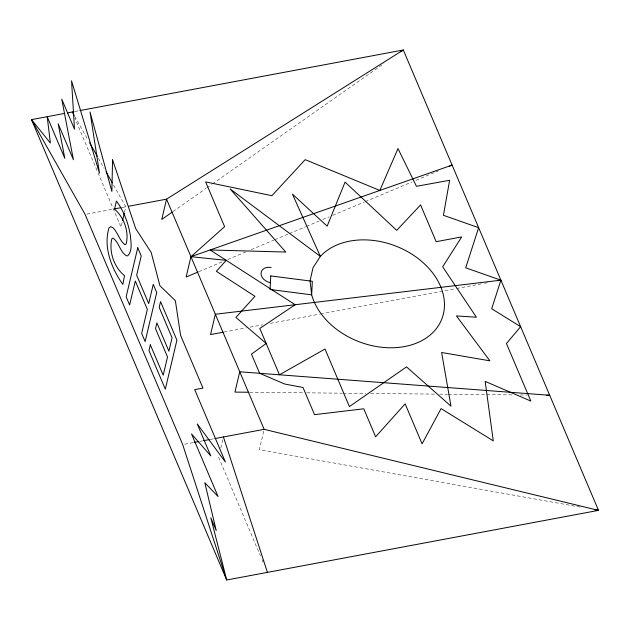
<?xml version="1.0" encoding="UTF-8"?>
<svg xmlns="http://www.w3.org/2000/svg" width="630" height="630" viewBox="0 0 630 630"><rect width="100%" height="100%" fill="white"/><g stroke="black" fill="none" stroke-linecap="round" stroke-linejoin="round"><path stroke-width="0.47" stroke-dasharray="3.15 2.36" d="M122.11 222.477L121.023 227.091L74.915 118.346M124.512 212.318L125.827 206.774L113.266 184.574M220.807 448.048L222.768 439.732M263.71 431.18L259.339 449.655L581.104 507.26M173.014 211.562L206.026 188.401M206.837 187.834L211.664 184.448M212.468 183.881L383.977 63.559M198.804 271.688L223.233 261.403M227.753 259.505L245.85 251.89M251.275 249.606L273.892 240.085M274.798 239.707L288.367 233.998M289.272 233.62L305.55 226.761M306.456 226.383L319.119 221.051M322.741 219.531L329.073 216.87M332.695 215.342L364.353 202.017M365.258 201.639L412.296 181.842M415.918 180.322L434.913 172.329M435.818 171.943L438.535 170.801M75.12 111.455L79.947 110.557M86.877 214.066L113.62 209.058M122.07 207.475L125.827 206.774M224.052 332.034L246.236 327.876M250.094 327.151L262.631 324.804M270.349 323.363L319.552 314.149M320.512 313.968L455.561 288.674M456.529 288.501L483.541 283.437M484.502 283.256L487.399 282.72M184.598 444.229L194.064 442.457M199.749 441.394L202.592 440.866M210.168 439.441L213.956 438.732M249.7 392.254L302.809 392.789M306.747 392.829L342.161 393.191M343.137 393.199L365.762 393.427M370.684 393.474L435.598 394.128M439.535 394.167L447.402 394.246M448.387 394.262L485.762 394.64M486.746 394.648L513.308 394.916M520.191 394.986L527.074 395.049M74.639 116.266L88.161 140.175M98.296 158.106L104.092 168.352M218.618 457.278L260.505 556.062M262.041 559.684L263.19 562.401"/><path stroke-width="0.94" d="M114.581 208.853L116.424 201.049C123.858 210.987 128.284 223.004 130.323 235.187C130.812 241.794 132.859 250.527 127.772 255.788L126.638 255.851C119.881 252.055 119.188 242.282 112.935 238.03L111.856 238.778C108.675 251.646 114.148 267.443 124.527 275.672L122.842 284.421C111.62 268.656 103.147 247.251 108.959 227.95L110.722 226.666L112.983 227.737C117.944 232.643 119.409 240.439 124.929 244.692L126.102 244.078C129.284 232.139 124.134 217.507 114.841 209.467L114.581 208.853L121.133 207.656M122.551 220.626L124.299 213.239M172.21 212.121L161.745 219.468L166.548 199.151L403.302 49.998L598.5 510.371L226.698 580.002L31.5 119.629L64.646 113.416M400.885 51.699L403.302 49.998L79.947 110.557M197.907 272.065L186.141 277.011L190.945 256.693L224.611 226.658L205.632 181.905L271.892 195.702L305.18 159.65L379.827 190.449L397.987 148.585L416.454 186.307L449.623 180.274L443.433 215.31L478.635 227.674L465.704 267.821L500.897 280.185L491.699 308.763L520.624 326.702L506.441 343.531L530.838 401.074L485.163 381.394L493.282 440.866L441.094 408.602L422.092 443.827L405.145 403.862L375.637 436.787L363.77 408.791L314.535 414.666L303.014 387.489L284.776 384.048L259.607 373.291L251.472 354.115L266.183 343.484L235.919 317.433L254.937 296.297L216.366 271.325L226.241 260.355L190.945 256.693L452.104 165.091L449.387 166.233M67.489 112.888L74.151 111.636M128.67 206.246L166.548 199.151L264.143 429.337L598.5 510.371L594.633 509.686M223.083 332.215L210.546 334.561L215.35 314.244L500.897 280.185L498.007 280.728M194.064 442.457L198.804 441.575M203.537 440.685L209.215 439.622M214.901 438.559L264.143 429.337M248.716 392.246L234.943 392.104L239.746 371.787L549.699 395.278L546.753 395.254M72.222 111.998L74.151 115.416M89.61 142.734L97.335 156.397M106.029 171.769L112.305 182.865M223.422 436.96L267.419 572.371M270.412 282.705A10.064 7.442 21.2 0 1 261.041 273.223A10.064 7.442 21.2 0 1 271.168 267.498M112.573 159.847L111.864 191.449L90.027 111.967L99.485 173.155L71.544 80.821L74.505 129.237L61.74 99.123L73.411 159.713L58.157 123.748L64.819 158.358L47.203 116.794L50.392 143.057L31.5 119.629L85.105 214.405L182.7 444.591L226.698 580.002L210.814 517.75L216.232 530.539L204.789 482.69L218.067 496.519L191.536 433.952L210.782 455.907L197.229 423.935L225.382 462.01L194.694 389.623L202.955 388.096L180.589 335.341L175.368 300.699L159.925 285.752L151.184 252.433L135.71 228.611L112.573 159.847M270.75 275.924L270.081 289.485L311.677 294.848A69.324 51.25 21.2 0 0 408.587 345.673A69.324 51.25 21.2 0 0 426.565 265.947A69.324 51.25 21.2 0 0 320.347 256.394L230.131 188.945L285.776 252.055L210.121 249.968L295.155 304.723L259.804 328.443L279.46 374.803L325.001 349.02L349.406 406.563L406.515 366.888L450.978 406.169L441.622 352.493L489.888 360.832L456.443 315.929L476.398 317.221L442.662 266.813L461.688 236.911L436.165 241.692L420.58 204.923L396.719 230.352L345.059 182.102L327.151 226.146L292.454 194.142L320.347 256.394L313.008 267.734L310.055 280.846L311.677 294.848L312.338 281.287L270.75 275.924M137.742 247.787L126.157 296.793L129.63 304.999L135.3 281.004L147.333 309.377L141.663 333.372L145.144 341.578L156.728 292.572L153.248 284.366L148.704 303.589L136.671 275.208L141.214 255.993L137.742 247.787M150.342 344.815L148.971 350.611L165.328 389.175L176.912 340.168L160.555 301.605L159.185 307.393L172.061 337.759L168.887 351.186L156.894 322.891L155.523 328.687L167.517 356.982L163.217 375.181L150.342 344.815"/></g></svg>
